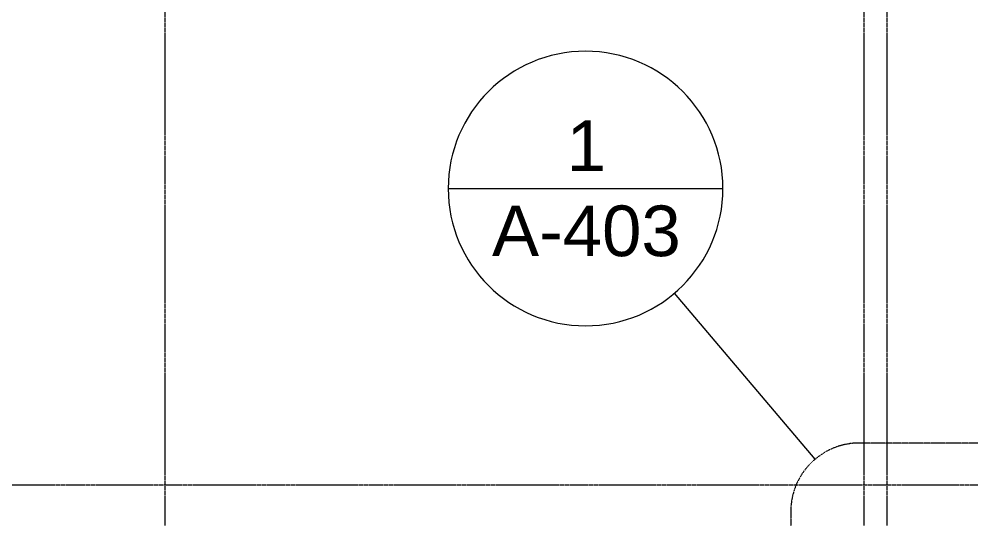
# Model space of a CAD drawing. Header units: inches. Extents: x -23227 to -2744, y -314 to 853.
# Drawn here: x -15517.8 to -15185.2, y 246.1 to 420.9 of the extents above; entities that cross this region are included whole.
import ezdxf

# ---------------------------------------------------------------- set-up
doc = ezdxf.new("R2010")
doc.units = ezdxf.units.IN
doc.header["$MEASUREMENT"] = 0
doc.linetypes.add('Dash Dot 3_16_', pattern=[0.3125, 0.1875, -0.0625, 0, -0.0625])
doc.linetypes.add('Grid Line 1_2_', pattern=[0.875, 0.5, -0.125, 0.125, -0.125])
for name, color, linetype, lineweight in [('A-ANNO-SYMB', 150, 'Continuous', 9), ('A-FLOR-LEVL', 51, 'Continuous', 9), ('S-GRID', 1, 'Continuous', 9)]:
    doc.layers.add(name, color=color, linetype=linetype, lineweight=lineweight)
doc.styles.add('Arial_2', font='arial.ttf', dxfattribs={"height": 17.703593})

# ---------------------------------------------------------------- blocks, each defined once
blk = doc.blocks.new('Section - Callout Head-19020-Section 8')
at = {"layer": 'A-ANNO-SYMB'}
blk.add_line((-22215.04, 361.61), (-22119.04, 361.61), dxfattribs=at)
for start, end in [(0, 180), (180, 360)]:
    blk.add_arc((-22167.04, 361.61), 48, start, end, dxfattribs=at)

msp = doc.modelspace()

# ---------------------------------------------------------------- linework, layer by layer
at = {"layer": 'A-ANNO-SYMB'}
msp.add_line((-15239.65757, 266.94174), (-15288.82096, 324.98509), dxfattribs=at)
at = {"layer": 'A-ANNO-SYMB', "linetype": 'Dash Dot 3_16_'}
for p, q in [((-15103.43276, 272.62822), (-15224.14581, 272.62822)), ((-15248.14581, 248.62822), (-15248.14581, -13.50606))]:
    msp.add_line(p, q, dxfattribs=at)
msp.add_arc((-15224.14581, 248.62822), 24, 90, 180, dxfattribs=at)
at = {"layer": 'A-FLOR-LEVL', "linetype": 'Grid Line 1_2_'}
msp.add_line((-19710.13206, 258), (-14899.76744, 258), dxfattribs=at)
at = {"layer": 'S-GRID', "linetype": 'Grid Line 1_2_'}
for p, q in [((-15466.69863, -273.16081), (-15466.69863, 489.49301)), ((-15222.44863, -273.16081), (-15222.44863, 489.49301)), ((-15214.44863, -273.16081), (-15214.44863, 489.49301))]:
    msp.add_line(p, q, dxfattribs=at)

# ---------------------------------------------------------------- block references
at = {"layer": 'A-ANNO-SYMB'}
msp.add_blockref('Section - Callout Head-19020-Section 8', (6847.1916, 0), dxfattribs=at)

# ---------------------------------------------------------------- texts
at = {"layer": 'A-ANNO-SYMB', "attachment_point": 2, "line_spacing_factor": 0.938532, "style": 'Arial_2'}
for s, insert, char_height, width in [('1', (-15319.56764, 385.42975), 17.70359, 16.416), ('A-403', (-15319.56764, 355.66502), 17.703593, 78.624)]:
    msp.add_mtext(s, dxfattribs=dict(at, insert=insert, char_height=char_height, width=width))

doc.saveas('drawing.dxf')
